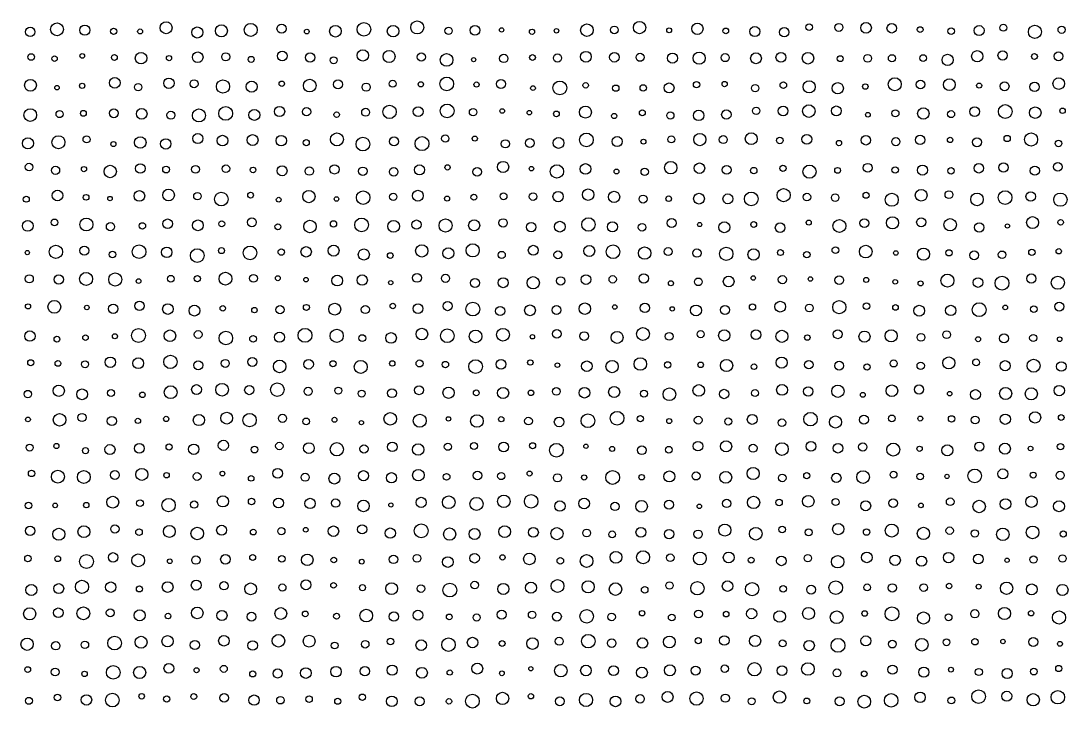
# Model space of a CAD drawing. Extents: x -295 to 305, y -195 to 205.
# Drawn here: x -70.6 to 4.5, y -144.6 to -95.4 of the extents above; entities that cross this region are included whole.
import ezdxf

# ---------------------------------------------------------------- set-up
doc = ezdxf.new("R2010")
doc.units = 0

msp = doc.modelspace()

# ---------------------------------------------------------------- linework, layer by layer
at = {"layer": 'VIA'}
for centre, radius in [((-42.1453, -95.8383), 0.467), ((-69.9109, -96.1545), 0.343), ((-67.9877, -95.973), 0.4573), ((-65.9943, -96.0365), 0.3628), ((-63.9275, -96.114), 0.2278), ((-62.0276, -96.1251), 0.1771), ((-60.1611, -95.8557), 0.4295), ((-57.9241, -96.1988), 0.3996), ((-56.1936, -96.0823), 0.4307), ((-54.0934, -96.0137), 0.4674), ((-51.8769, -95.9248), 0.3313), ((-50.07, -96.1311), 0.1684), ((-48.0167, -96.1065), 0.4182), ((-45.9733, -95.973), 0.4879), ((-43.8743, -96.104), 0.4168), ((-39.8991, -96.078), 0.2588), ((-38.0073, -96.0441), 0.351), ((-36.0911, -96.015), 0.1537), ((-33.9122, -96.1494), 0.1876), ((-32.1587, -96.0748), 0.1612), ((-29.9735, -96.0328), 0.4524), ((-28.0076, -96.0113), 0.274), ((-26.1959, -95.8494), 0.4396), ((-24.0717, -96.0415), 0.1744), ((-22.0475, -95.9311), 0.4087), ((-20.0085, -96.0865), 0.2019), ((-17.9265, -96.1322), 0.3589), ((-15.8202, -96.1763), 0.3367), ((-14.0271, -95.817), 0.2327), ((-11.8971, -95.8371), 0.2865), ((-9.9486, -95.8619), 0.3837), ((-8.1088, -95.8995), 0.337), ((-6.0686, -95.9892), 0.2068), ((-3.844, -96.1063), 0.2416), ((-1.8406, -96.0637), 0.3627), ((-0.095, -95.8563), 0.2482), ((2.1641, -96.1496), 0.4688), ((4.0835, -96.0003), 0.2592), ((-61.9617, -98.0426), 0.4142), ((-57.897, -97.9748), 0.3825), ((-55.8821, -97.9449), 0.2888), ((-51.8294, -97.8824), 0.3443), ((-46.0522, -97.8413), 0.4095), ((-44.1632, -97.9205), 0.4321), ((-30.0444, -97.9382), 0.3872), ((-27.9989, -97.9728), 0.3472), ((-21.9192, -98.0371), 0.4373), ((-16.0523, -97.981), 0.3574), ((-14.1134, -98.0453), 0.4135), ((-1.9708, -97.9005), 0.4042), ((-0.1473, -97.8469), 0.3348), ((3.8601, -97.9062), 0.3149), ((-69.8441, -97.9562), 0.2347), ((-68.1682, -98.0771), 0.1947), ((-66.1743, -97.8798), 0.1674), ((-63.8753, -97.9892), 0.2082), ((-59.951, -98.0375), 0.1872), ((-54.0598, -98.1277), 0.2186), ((-49.8346, -97.9917), 0.3351), ((-48.1446, -98.1925), 0.2538), ((-41.8499, -97.9597), 0.2915), ((-40.0432, -98.1669), 0.4564), ((-38.0994, -98.1465), 0.1525), ((-35.9382, -98.0603), 0.3004), ((-33.8762, -97.9949), 0.2082), ((-32.0863, -98.0326), 0.2919), ((-26.1591, -97.9781), 0.2894), ((-23.8339, -98.0335), 0.3597), ((-20.0529, -98.0037), 0.2866), ((-17.8432, -98.051), 0.3879), ((-11.8002, -98.0768), 0.2087), ((-9.8335, -98.0533), 0.2786), ((-8.0869, -98.0518), 0.2594), ((-5.8499, -98.0353), 0.2412), ((-4.0966, -98.1632), 0.401), ((2.1336, -97.9212), 0.2075), ((-69.8921, -99.9856), 0.4247), ((-66.1829, -100.0247), 0.1931), ((-63.8428, -99.8108), 0.3867), ((-62.1673, -100.1219), 0.2684), ((-59.9608, -99.837), 0.3733), ((-58.1582, -99.88), 0.2867), ((-56.0811, -100.075), 0.4754), ((-54.02, -100.0814), 0.3943), ((-51.8629, -99.8763), 0.1914), ((-49.8593, -100.0054), 0.4539), ((-47.828, -99.9193), 0.3259), ((-45.8073, -100.1225), 0.2912), ((-43.9084, -99.8752), 0.252), ((-41.8876, -99.9131), 0.1871), ((-40.031, -99.8848), 0.493), ((-37.8902, -99.9326), 0.1855), ((-36.1413, -99.8925), 0.3273), ((-31.9141, -100.1738), 0.4957), ((-30.0619, -99.989), 0.1948), ((-24.077, -100.1719), 0.3534), ((-22.1064, -99.9441), 0.2295), ((-20.0933, -99.8974), 0.1877), ((-15.8818, -99.9831), 0.2337), ((-14.024, -100.0979), 0.434), ((-11.9756, -100.1975), 0.4019), ((-10.0017, -100.0745), 0.1947), ((-7.8838, -99.913), 0.4668), ((-6.0428, -99.9317), 0.3129), ((-3.9684, -99.9378), 0.4204), ((-1.8348, -100.0083), 0.1828), ((-0.0122, -100.0584), 0.3202), ((2.1384, -100.097), 0.3389), ((3.874, -99.8675), 0.4139), ((-67.9882, -100.1546), 0.165), ((-33.8408, -100.1908), 0.1683), ((-27.8993, -100.1914), 0.2265), ((-25.9329, -100.1761), 0.2311), ((-17.8974, -100.1906), 0.2625), ((-40.0033, -101.826), 0.495), ((-14.0484, -101.8359), 0.4482), ((0.039, -101.8688), 0.4941), ((-69.9076, -102.1223), 0.4572), ((-67.8078, -102.0536), 0.251), ((-66.0932, -101.9969), 0.2081), ((-63.9123, -101.9902), 0.3186), ((-61.9114, -102.0311), 0.3839), ((-59.8194, -102.1332), 0.2897), ((-57.8047, -102.1514), 0.4667), ((-55.8874, -102.0017), 0.4969), ((-53.8284, -102.1096), 0.3957), ((-52.0199, -101.8636), 0.367), ((-50.0882, -101.8816), 0.2979), ((-47.927, -102.0914), 0.1998), ((-45.8475, -101.9187), 0.2836), ((-44.1287, -101.8917), 0.4787), ((-42.0781, -101.8766), 0.3536), ((-38.1406, -101.9173), 0.2654), ((-36.0497, -101.8281), 0.1659), ((-34.1068, -101.95), 0.1617), ((-32.1612, -102.0354), 0.2024), ((-30.0806, -101.9067), 0.4334), ((-28.0132, -102.1865), 0.1892), ((-25.999, -101.9546), 0.2103), ((-23.9882, -102.1497), 0.2594), ((-21.9556, -102.146), 0.374), ((-19.9707, -102.0807), 0.3374), ((-17.8251, -101.8229), 0.2624), ((-15.8958, -101.829), 0.3483), ((-12.0804, -101.8237), 0.3562), ((-9.8181, -102.0976), 0.1704), ((-7.8413, -101.9967), 0.2568), ((-5.8352, -102.0056), 0.4097), ((-3.8443, -102.056), 0.2507), ((-2.1516, -101.8746), 0.3443), ((2.1917, -101.9499), 0.4118), ((4.1485, -101.8115), 0.1962), ((-67.8849, -104.0692), 0.466), ((-65.8692, -103.8655), 0.2532), ((-57.8868, -103.8105), 0.3611), ((-56.1121, -103.9546), 0.3818), ((-53.9603, -103.9119), 0.3915), ((-51.9023, -103.957), 0.3725), ((-47.9087, -103.8648), 0.4639), ((-40.1351, -103.8075), 0.2628), ((-38.0167, -103.8079), 0.185), ((-30.0101, -103.9044), 0.4959), ((-27.8023, -104.0202), 0.3582), ((-23.9156, -103.8659), 0.2438), ((-21.8707, -103.8787), 0.4386), ((-20.1919, -103.8801), 0.2817), ((-18.1808, -103.8147), 0.4289), ((-14.1964, -103.8595), 0.3536), ((-9.9553, -103.9321), 0.3379), ((-6.0719, -103.9005), 0.3339), ((0.1779, -103.8041), 0.2237), ((1.892, -103.8725), 0.4694), ((-70.0767, -104.1518), 0.3993), ((-63.9442, -104.1994), 0.1808), ((-62.0135, -104.086), 0.4152), ((-60.1853, -104.1885), 0.3722), ((-50.105, -104.1019), 0.2171), ((-46.0436, -104.1971), 0.4931), ((-43.8094, -104.0144), 0.3239), ((-41.8029, -104.1698), 0.4997), ((-35.8193, -104.1842), 0.2953), ((-34.0689, -104.1253), 0.3173), ((-32.0079, -104.1229), 0.3879), ((-25.9176, -104.0287), 0.1782), ((-16.1309, -103.936), 0.2364), ((-11.8886, -104.1316), 0.1895), ((-7.8077, -104.0339), 0.2938), ((-3.9173, -103.9047), 0.1932), ((-1.9913, -104.0701), 0.3213), ((3.8503, -104.1514), 0.2367), ((-69.9935, -105.8535), 0.2727), ((-68.0908, -106.0884), 0.292), ((-66.0537, -105.9984), 0.1846), ((-64.1699, -106.169), 0.445), ((-62.011, -105.954), 0.3455), ((-60.1649, -106.0296), 0.2435), ((-58.0508, -106.0146), 0.2821), ((-55.8724, -105.9724), 0.2763), ((-53.9237, -106.059), 0.2022), ((-51.8426, -106.1173), 0.3566), ((-49.8869, -106.1353), 0.3051), ((-48.0795, -106.0197), 0.3288), ((-46.0472, -106.1547), 0.3043), ((-43.8343, -106.1951), 0.3081), ((-41.9813, -106.0567), 0.3591), ((-39.9705, -105.8751), 0.19), ((-37.8503, -106.1843), 0.3075), ((-35.9851, -105.838), 0.3987), ((-33.9516, -105.9634), 0.1595), ((-32.1237, -106.1653), 0.478), ((-30.0778, -105.9871), 0.3821), ((-23.9593, -105.8955), 0.4463), ((-21.8978, -105.9347), 0.3765), ((-19.9427, -106.0478), 0.3192), ((-18.008, -106.1042), 0.2343), ((-15.9077, -105.9451), 0.2195), ((-14.0056, -106.1809), 0.4701), ((-11.9868, -106.0878), 0.2074), ((-9.8251, -105.9048), 0.3215), ((-7.8584, -106.0584), 0.2278), ((-5.8972, -106.0657), 0.3635), ((-3.8533, -106.1202), 0.229), ((-1.8576, -105.9381), 0.3403), ((-0.0847, -105.8836), 0.329), ((2.1611, -106.109), 0.3283), ((3.8127, -105.8364), 0.3068), ((-27.8538, -106.1698), 0.1734), ((-25.8262, -106.1884), 0.2648), ((-29.8883, -107.8291), 0.4122), ((-15.8592, -107.8679), 0.4693), ((-70.1967, -108.1551), 0.2171), ((-67.9511, -107.8894), 0.3811), ((-65.9013, -108.0211), 0.207), ((-64.1852, -108.1103), 0.1607), ((-62.0814, -107.9217), 0.3825), ((-59.988, -107.8553), 0.4204), ((-57.9151, -107.9351), 0.2696), ((-56.2, -108.1452), 0.4905), ((-54.0984, -107.8674), 0.2064), ((-52.0823, -108.1913), 0.1721), ((-49.9199, -107.9646), 0.445), ((-47.9391, -108.1373), 0.1616), ((-46.0262, -108.0436), 0.4883), ((-43.8652, -107.9861), 0.2594), ((-42.1026, -107.9068), 0.3894), ((-40.0028, -108.1103), 0.182), ((-38.0809, -108.0107), 0.2138), ((-35.9535, -107.9452), 0.2469), ((-33.8351, -107.9633), 0.2733), ((-32.0374, -107.9686), 0.3725), ((-28.0222, -107.9914), 0.4018), ((-25.9444, -108.1479), 0.2865), ((-24.1026, -108.1232), 0.2004), ((-21.93, -108.1185), 0.3855), ((-19.8601, -108.129), 0.3522), ((-18.1855, -108.1352), 0.488), ((-14.1917, -108.0045), 0.2756), ((-12.163, -108.0446), 0.2721), ((-9.9429, -107.8739), 0.218), ((-8.1041, -108.1997), 0.4661), ((-5.9918, -107.8701), 0.4208), ((-4.0007, -107.8309), 0.2817), ((-1.9877, -108.1708), 0.4491), ((0.029, -108.0441), 0.4925), ((1.8695, -107.963), 0.3446), ((3.9927, -108.188), 0.4774), ((-68.1685, -109.8185), 0.239), ((-65.8792, -109.9689), 0.4637), ((-60.0548, -109.9184), 0.3458), ((-57.881, -110.0299), 0.3871), ((-54.0042, -109.8125), 0.3133), ((-49.8393, -110.1148), 0.4515), ((-46.1377, -110.0003), 0.4887), ((-43.8416, -110.1), 0.4254), ((-42.1995, -109.9781), 0.3328), ((-40.1126, -110.0378), 0.4703), ((-38.0623, -110.0331), 0.3958), ((-35.983, -109.8567), 0.2992), ((-29.8612, -109.9705), 0.4819), ((-23.8911, -109.8686), 0.3251), ((-14.0613, -109.8369), 0.1818), ((-11.8582, -110.0754), 0.4637), ((-10.0692, -109.8745), 0.3145), ((-8.0507, -109.8487), 0.4331), ((-5.9913, -109.8059), 0.3254), ((-3.9104, -109.9863), 0.4457), ((1.9998, -109.8336), 0.4278), ((4.0105, -109.8143), 0.1985), ((-70.083, -110.066), 0.3891), ((-64.1526, -110.1274), 0.297), ((-61.86, -110.0671), 0.2256), ((-56.1656, -109.9215), 0.2188), ((-52.1409, -110.1332), 0.2135), ((-48.1527, -109.9258), 0.2252), ((-33.9718, -110.1588), 0.3396), ((-31.9171, -110.1251), 0.3863), ((-28.1441, -110.1388), 0.3604), ((-26.0188, -110.1656), 0.2709), ((-21.8816, -109.9727), 0.1501), ((-20.1156, -110.1683), 0.3912), ((-18.0092, -109.9688), 0.208), ((-16.1143, -110.1989), 0.3419), ((-1.8308, -110.1783), 0.3362), ((0.1923, -110.0761), 0.1512), ((-70.1208, -111.9832), 0.152), ((-68.0651, -111.9254), 0.4753), ((-66.0255, -111.8444), 0.3283), ((-64.0077, -112.1141), 0.2365), ((-62.1024, -111.9191), 0.4908), ((-60.1137, -111.965), 0.374), ((-57.9237, -112.1954), 0.4922), ((-56.1879, -111.8431), 0.2174), ((-54.1374, -112.0055), 0.4861), ((-51.8971, -111.943), 0.2333), ((-50.1145, -111.9277), 0.3726), ((-48.1452, -111.8458), 0.3923), ((-45.9754, -112.1227), 0.3997), ((-41.8204, -111.8595), 0.4433), ((-39.9117, -112.03), 0.3938), ((-38.1659, -111.8234), 0.4742), ((-36.0871, -112.1531), 0.2584), ((-33.8199, -111.8204), 0.3589), ((-32.0491, -112.145), 0.2861), ((-29.808, -111.8677), 0.3932), ((-28.0997, -111.9274), 0.489), ((-25.83, -112.023), 0.4427), ((-24.1418, -111.9114), 0.2827), ((-22.0804, -112.0207), 0.2945), ((-19.9728, -112.076), 0.4767), ((-18.0147, -112.1188), 0.4077), ((-16.0883, -111.9817), 0.2137), ((-14.1958, -112.132), 0.2299), ((-12.147, -111.8057), 0.2392), ((-9.9658, -111.9115), 0.4534), ((-7.8108, -112.0093), 0.1626), ((-5.8273, -112.0958), 0.4408), ((-3.9933, -112.0033), 0.2238), ((-2.1921, -112.1784), 0.3194), ((-0.1893, -112.1431), 0.2731), ((1.9499, -111.9632), 0.2292), ((3.8763, -111.8864), 0.1916), ((-44.0831, -112.1958), 0.2058), ((-65.901, -113.876), 0.4663), ((-55.9043, -113.8555), 0.4582), ((-69.9797, -113.8628), 0.2924), ((-67.8633, -113.9153), 0.3323), ((-63.8118, -113.9151), 0.4682), ((-62.1336, -114.0299), 0.1674), ((-59.818, -113.8598), 0.24), ((-57.9203, -113.8487), 0.2267), ((-53.8954, -113.8323), 0.2822), ((-52.1467, -113.8233), 0.1786), ((-50.125, -113.927), 0.1571), ((-47.8875, -113.99), 0.3886), ((-46.0946, -113.9562), 0.3725), ((-44.0451, -114.1427), 0.1512), ((-42.1626, -113.8022), 0.3123), ((-40.1189, -113.8323), 0.2963), ((-38.0091, -114.1609), 0.3262), ((-35.9809, -114.143), 0.3598), ((-33.8265, -114.1488), 0.4413), ((-31.8549, -114.0149), 0.3024), ((-30.0444, -113.9168), 0.3479), ((-28.1231, -113.9018), 0.2632), ((-25.8912, -113.8391), 0.3357), ((-23.9449, -114.184), 0.1847), ((-21.98, -114.0808), 0.273), ((-19.8031, -114.0549), 0.3851), ((-18.0373, -113.807), 0.1587), ((-15.9497, -113.9223), 0.2984), ((-13.9392, -113.8807), 0.1606), ((-11.8726, -113.9605), 0.3161), ((-9.9297, -113.9412), 0.1821), ((-7.8556, -114.0791), 0.1658), ((-6.0299, -114.1974), 0.1814), ((-4.1107, -113.9952), 0.4693), ((-1.9136, -114.1297), 0.3471), ((-0.1946, -114.177), 0.4963), ((1.9077, -113.8455), 0.3312), ((3.81, -114.1438), 0.4697), ((-70.0688, -115.8409), 0.1838), ((-68.1813, -115.8736), 0.459), ((-63.959, -116.0145), 0.3393), ((-62.0723, -115.803), 0.3314), ((-60.0339, -116.0321), 0.3799), ((-48.0666, -116.0415), 0.4278), ((-43.901, -115.814), 0.1955), ((-42.0863, -116.0019), 0.3514), ((-39.9641, -115.8204), 0.3292), ((-38.1566, -116.034), 0.4932), ((-30.1203, -116.0063), 0.4128), ((-25.8127, -115.9524), 0.3336), ((-18.0928, -115.8821), 0.223), ((-16.1065, -115.8616), 0.3855), ((-14.0169, -115.9538), 0.2763), ((-11.8672, -115.8942), 0.4716), ((-9.9184, -115.8193), 0.2374), ((-1.8299, -116.0791), 0.4957), ((3.9135, -115.8565), 0.3186), ((-65.8468, -115.9197), 0.1616), ((-58.127, -116.1461), 0.3912), ((-56.0966, -115.9809), 0.1932), ((-53.8244, -116.1084), 0.1932), ((-51.9902, -116.0791), 0.289), ((-50.0935, -115.9193), 0.2177), ((-45.8721, -116.0679), 0.2901), ((-36.1931, -116.173), 0.328), ((-34.0555, -116.1226), 0.386), ((-32.1561, -116.1013), 0.3176), ((-27.9749, -115.8894), 0.1613), ((-23.848, -116.0207), 0.1572), ((-22.1471, -116.1332), 0.3897), ((-20.0689, -116.0955), 0.3264), ((-7.8368, -115.9166), 0.2006), ((-6.1359, -116.1526), 0.3878), ((-3.8716, -116.133), 0.3714), ((0.0411, -115.9191), 0.1666), ((2.087, -116.0352), 0.2333), ((-69.9307, -117.9681), 0.3691), ((-65.9453, -118.0866), 0.1966), ((-63.8347, -117.986), 0.18), ((-62.1418, -117.9351), 0.4986), ((-59.8862, -117.9522), 0.4191), ((-57.8623, -117.8577), 0.2843), ((-55.8732, -118.1139), 0.4852), ((-53.9261, -118.1755), 0.2377), ((-52.0236, -118.0556), 0.36), ((-50.1975, -117.9184), 0.4975), ((-47.9229, -117.9559), 0.475), ((-46.0896, -118.1188), 0.2461), ((-44.0217, -118.1061), 0.3818), ((-41.8116, -117.8259), 0.4153), ((-39.9876, -117.9498), 0.4904), ((-37.9612, -117.9957), 0.4497), ((-35.9937, -117.8744), 0.4557), ((-33.8786, -118.023), 0.1559), ((-32.1346, -117.809), 0.3089), ((-30.1667, -117.9682), 0.3099), ((-27.8049, -118.0661), 0.4272), ((-25.9507, -117.8208), 0.4601), ((-24.0689, -117.9935), 0.279), ((-21.8098, -117.8323), 0.2553), ((-20.121, -117.923), 0.4048), ((-17.8471, -117.876), 0.3498), ((-15.9815, -117.9899), 0.4327), ((-14.157, -118.0765), 0.1959), ((-11.9765, -117.8352), 0.3221), ((-10.0601, -118.0063), 0.3987), ((-8.1454, -117.9569), 0.4348), ((-6.0102, -118.0634), 0.2783), ((-4.1598, -117.8703), 0.2779), ((-0.049, -118.1346), 0.3143), ((2.0454, -118.108), 0.2557), ((-67.9957, -118.1921), 0.2068), ((-1.9107, -118.1964), 0.1759), ((3.9373, -118.1994), 0.1622), ((-59.854, -119.8249), 0.4785), ((-69.8701, -119.8809), 0.2171), ((-67.9241, -119.9284), 0.2061), ((-65.976, -119.9924), 0.2465), ((-64.1627, -119.8508), 0.3754), ((-62.16, -119.9203), 0.3874), ((-57.8577, -120.0657), 0.3259), ((-55.9185, -119.9314), 0.2878), ((-53.9725, -119.825), 0.3197), ((-52.0161, -120.1486), 0.4496), ((-49.9402, -119.9929), 0.3437), ((-48.1918, -119.955), 0.2195), ((-46.1991, -120.1802), 0.4635), ((-43.9356, -119.9354), 0.1935), ((-41.981, -119.937), 0.2509), ((-40.1273, -120.0163), 0.2323), ((-37.9622, -120.162), 0.4912), ((-36.13, -119.9949), 0.3516), ((-34.0324, -119.8665), 0.1938), ((-32.0884, -120.0591), 0.1664), ((-29.9796, -120.1362), 0.3782), ((-28.169, -120.1581), 0.4409), ((-26.1383, -119.9783), 0.448), ((-24.1818, -120.0338), 0.2271), ((-21.8138, -120.0333), 0.1974), ((-19.9552, -120.0847), 0.4389), ((-17.9829, -120.1684), 0.2029), ((-15.9991, -119.8706), 0.3978), ((-14.0543, -120.0233), 0.3013), ((-11.8733, -120.0938), 0.3145), ((-9.8747, -120.1963), 0.2227), ((-7.9651, -119.9304), 0.2556), ((-6.0279, -120.099), 0.2636), ((-4.0071, -119.9001), 0.4323), ((-2.0504, -119.8568), 0.2477), ((0.0265, -120.0983), 0.3638), ((2.0729, -120.0956), 0.4648), ((4.0613, -120.1525), 0.3421), ((-67.8675, -121.8942), 0.4057), ((-59.8381, -121.9977), 0.4586), ((-57.9802, -121.8054), 0.3513), ((-56.1435, -121.8202), 0.4569), ((-54.1931, -121.8406), 0.333), ((-52.1835, -121.814), 0.4839), ((-49.9718, -121.9349), 0.2909), ((-47.8072, -121.8847), 0.2431), ((-42.016, -121.855), 0.3186), ((-39.8923, -122.0325), 0.4074), ((-35.9847, -122.0517), 0.3996), ((-32.1632, -121.9419), 0.2766), ((-30.1482, -122.0357), 0.381), ((-28.0172, -121.9847), 0.3971), ((-24.0503, -122.1465), 0.454), ((-21.946, -121.8708), 0.4174), ((-15.9745, -121.8319), 0.3874), ((-14.0977, -121.9417), 0.3315), ((-11.9657, -121.9309), 0.4385), ((-8.0973, -121.8925), 0.4192), ((-6.1468, -121.8051), 0.327), ((0.0654, -122.0926), 0.4348), ((1.9057, -122.1098), 0.4348), ((3.9116, -121.8797), 0.3743), ((-70.0782, -122.1307), 0.2656), ((-66.1899, -122.1484), 0.3846), ((-64.1149, -122.0565), 0.2534), ((-61.8613, -122.1851), 0.198), ((-46.1273, -122.0982), 0.2447), ((-43.9596, -122.0693), 0.316), ((-37.9109, -122.0453), 0.2095), ((-33.9913, -122.0448), 0.1986), ((-25.8797, -122.1001), 0.2568), ((-20.1296, -122.1254), 0.3351), ((-17.9096, -122.0564), 0.2466), ((-10.1816, -122.1875), 0.174), ((-3.9489, -122.1033), 0.165), ((-2.0991, -122.1663), 0.355), ((-70.071, -123.9494), 0.1692), ((-67.8049, -123.9765), 0.4498), ((-66.1919, -123.8119), 0.2913), ((-64.0486, -124.0628), 0.3335), ((-62.1847, -124.0544), 0.1888), ((-60.1535, -123.9158), 0.1899), ((-57.8121, -123.9927), 0.4023), ((-55.814, -123.8583), 0.4226), ((-54.1703, -123.9986), 0.479), ((-51.8132, -123.8747), 0.2917), ((-50.1157, -124.0904), 0.2419), ((-48.0818, -123.9751), 0.178), ((-44.0774, -123.9054), 0.4529), ((-41.9642, -124.0387), 0.4672), ((-39.9056, -123.91), 0.1583), ((-37.8641, -124.0625), 0.4512), ((-36.1176, -123.9335), 0.1873), ((-34.1641, -124.0697), 0.2766), ((-31.9664, -124.127), 0.3455), ((-29.9039, -124.0455), 0.4887), ((-27.8037, -123.8628), 0.4903), ((-26.1352, -123.8967), 0.2234), ((-24.0715, -124.0657), 0.18), ((-21.9878, -124.0028), 0.281), ((-19.8335, -124.0979), 0.2515), ((-18.1128, -123.9498), 0.3547), ((-15.9802, -124.1893), 0.2722), ((-13.9322, -123.9267), 0.4846), ((-12.1425, -124.1369), 0.4338), ((-10.0984, -123.9672), 0.316), ((-8.0958, -123.8752), 0.2427), ((-6.0575, -123.8856), 0.1769), ((-3.8075, -123.9137), 0.2341), ((-2.1222, -123.9863), 0.2802), ((0.042, -123.9356), 0.3661), ((2.1797, -123.8069), 0.4041), ((4.053, -123.8126), 0.2052), ((-46.1512, -124.1782), 0.1518), ((-56.054, -125.8082), 0.3669), ((-69.9494, -125.9682), 0.2481), ((-68.0345, -125.8555), 0.1839), ((-65.9443, -126.1857), 0.2193), ((-64.1908, -126.1115), 0.3629), ((-62.0821, -126.0238), 0.3505), ((-59.9479, -125.928), 0.217), ((-58.1796, -126.0886), 0.3762), ((-53.8173, -126.1113), 0.2424), ((-52.0376, -125.8528), 0.2656), ((-49.9184, -126.0064), 0.3842), ((-47.9128, -126.0886), 0.476), ((-45.965, -126.064), 0.296), ((-43.9322, -125.9155), 0.3404), ((-42.0795, -126.1122), 0.411), ((-39.9463, -125.9077), 0.2567), ((-38.0724, -125.8549), 0.256), ((-35.9442, -125.9246), 0.356), ((-33.8662, -125.835), 0.2141), ((-32.1578, -126.1583), 0.4886), ((-30.0477, -125.8753), 0.1538), ((-28.164, -126.0661), 0.1788), ((-26.0285, -126.1603), 0.3133), ((-24.0976, -126.1224), 0.2434), ((-22.0088, -125.8663), 0.3455), ((-19.9872, -125.8794), 0.3992), ((-18.0522, -126.0115), 0.286), ((-15.9813, -126.0736), 0.4513), ((-13.8997, -125.8811), 0.349), ((-11.957, -126.0157), 0.3431), ((-10.1842, -125.924), 0.2957), ((-7.9914, -126.1164), 0.4679), ((-6.1058, -126.0545), 0.1884), ((-4.1164, -126.1639), 0.3963), ((-1.8269, -125.8925), 0.3247), ((0.014, -126.0505), 0.3949), ((1.8537, -126.0339), 0.168), ((4.0015, -125.9021), 0.2278), ((-69.812, -127.8211), 0.2304), ((-67.9289, -128.0548), 0.4658), ((-66.0635, -128.0817), 0.4623), ((-63.8352, -127.9368), 0.315), ((-61.9049, -127.8901), 0.4304), ((-56.1218, -127.8343), 0.1685), ((-52.1527, -127.8192), 0.3488), ((-46.0059, -127.983), 0.3628), ((-42.065, -127.9482), 0.4142), ((-37.8283, -127.9674), 0.3083), ((-34.0821, -127.8299), 0.1804), ((-28.1277, -128.1093), 0.4964), ((-24.0593, -128.0402), 0.3933), ((-20.0112, -128.1005), 0.4257), ((-18.0476, -127.8298), 0.4378), ((-10.1639, -128.0842), 0.4565), ((-7.9719, -127.9119), 0.2415), ((-2.1548, -127.9976), 0.491), ((-0.1262, -127.8551), 0.361), ((3.977, -127.9611), 0.2924), ((-60.1323, -127.9503), 0.1945), ((-57.9363, -128.0422), 0.2816), ((-54.0611, -128.1758), 0.1998), ((-50.1854, -128.0964), 0.2886), ((-48.0891, -128.1907), 0.3906), ((-43.9917, -128.1343), 0.3683), ((-40.0368, -128.0704), 0.2382), ((-36.1197, -128.011), 0.2564), ((-32.0803, -128.1338), 0.2936), ((-30.1679, -128.1105), 0.1897), ((-26.047, -128.0917), 0.1947), ((-22.1415, -128.0051), 0.2876), ((-15.9611, -128.1489), 0.2709), ((-14.1999, -127.9857), 0.2197), ((-12.0794, -128.1385), 0.337), ((-6.0643, -128.0424), 0.2411), ((-4.1385, -128.0379), 0.1535), ((2.0433, -127.9409), 0.213), ((-70.032, -130.1283), 0.236), ((-68.1236, -130.1175), 0.1645), ((-65.8858, -130.0943), 0.191), ((-63.9898, -129.8853), 0.4252), ((-62.0335, -129.9567), 0.2436), ((-59.9816, -130.0969), 0.4797), ((-58.1484, -130.0585), 0.2603), ((-56.0895, -129.8272), 0.4018), ((-54.0273, -129.8296), 0.2334), ((-52.0981, -129.9402), 0.3558), ((-49.8322, -129.9741), 0.3714), ((-48.0032, -129.9502), 0.2952), ((-45.996, -130.1529), 0.4131), ((-44.0371, -130.0905), 0.1502), ((-41.8682, -129.8973), 0.3654), ((-39.8867, -129.8871), 0.4531), ((-37.8947, -130.0103), 0.4682), ((-35.935, -129.8273), 0.447), ((-33.9746, -129.8234), 0.4876), ((-31.9082, -130.1632), 0.3769), ((-30.1737, -129.9764), 0.3847), ((-27.959, -130.1894), 0.3019), ((-26.0502, -130.1848), 0.4202), ((-24.0815, -130.0658), 0.3301), ((-19.9454, -129.9734), 0.2962), ((-18.0113, -129.9026), 0.4408), ((-16.1856, -129.9098), 0.2303), ((-14.0923, -129.8185), 0.4163), ((-12.1376, -129.8771), 0.252), ((-9.9732, -130.1396), 0.3583), ((-8.0055, -129.9506), 0.3144), ((-6.0076, -130.1119), 0.1678), ((-3.9121, -129.8551), 0.2753), ((-1.8323, -130.1937), 0.4468), ((0.0586, -130.0165), 0.3825), ((1.9261, -129.8481), 0.4128), ((3.8962, -130.1744), 0.3943), ((-21.9063, -130.1835), 0.1628), ((-41.8592, -131.9349), 0.4963), ((-20.0786, -131.8844), 0.4346), ((-11.9407, -131.8114), 0.4071), ((-8.1089, -131.9207), 0.468), ((-69.9205, -131.939), 0.3317), ((-67.8564, -132.1868), 0.4301), ((-66.0604, -132.0033), 0.4251), ((-63.835, -131.8071), 0.2988), ((-62.1048, -132.0328), 0.2368), ((-59.929, -131.9838), 0.4274), ((-57.9282, -132.1323), 0.449), ((-56.1787, -131.8938), 0.3578), ((-53.9094, -132.0261), 0.2074), ((-51.8934, -131.9598), 0.258), ((-50.1479, -131.8652), 0.1675), ((-48.1559, -131.9656), 0.3776), ((-46.0951, -131.8333), 0.3314), ((-44.0765, -132.1004), 0.3692), ((-39.8214, -132.1694), 0.4383), ((-38.0355, -132.1668), 0.3949), ((-35.8728, -131.9974), 0.4254), ((-33.8127, -132.0463), 0.3573), ((-32.1226, -132.1413), 0.4352), ((-29.9904, -132.0966), 0.2789), ((-28.1598, -132.1908), 0.2443), ((-26.101, -132.0436), 0.3516), ((-24.0782, -132.1684), 0.3373), ((-22.0016, -132.1839), 0.3018), ((-17.857, -132.1439), 0.4525), ((-15.9657, -131.8385), 0.2322), ((-14.062, -132.0477), 0.254), ((-9.9137, -132.029), 0.2272), ((-5.8304, -132.1268), 0.44), ((-3.9486, -131.9269), 0.2658), ((-2.1479, -132.1259), 0.2667), ((-0.1327, -132.1921), 0.4462), ((1.9976, -132.0558), 0.4559), ((4.1967, -132.1616), 0.2221), ((-70.0723, -133.9237), 0.2331), ((-65.878, -134.1402), 0.4981), ((-63.9619, -133.8434), 0.3413), ((-62.1654, -134.0548), 0.4571), ((-55.9069, -133.9793), 0.3438), ((-53.9507, -133.8465), 0.2132), ((-51.8557, -133.945), 0.2363), ((-50.0321, -134.0185), 0.4133), ((-43.8451, -133.9839), 0.3032), ((-42.1663, -133.9074), 0.2778), ((-38.0321, -133.9011), 0.3448), ((-36.03, -133.8459), 0.1897), ((-34.0987, -133.9574), 0.4141), ((-29.9945, -134.1024), 0.4557), ((-27.8892, -133.8376), 0.4272), ((-25.9423, -133.8372), 0.467), ((-23.9965, -133.8723), 0.2739), ((-21.8677, -133.9212), 0.4593), ((-19.8008, -133.8473), 0.3874), ((-14.1227, -133.8991), 0.2628), ((-11.9837, -134.1552), 0.445), ((-9.8881, -133.8445), 0.3804), ((-7.8637, -134.0496), 0.3775), ((-4.0258, -133.8581), 0.3708), ((-1.8909, -133.9629), 0.3466), ((4.145, -133.9231), 0.2718), ((-67.9344, -133.9398), 0.2055), ((-59.8971, -134.123), 0.1659), ((-58.0243, -134.0384), 0.2963), ((-48.1309, -134.0301), 0.2024), ((-46.1269, -134.1503), 0.1712), ((-39.9524, -134.1767), 0.3846), ((-31.8805, -134.0979), 0.2355), ((-18.1879, -134.0379), 0.2093), ((-16.0218, -134.0975), 0.3415), ((-5.9613, -134.1153), 0.3666), ((0.1686, -134.0471), 0.1572), ((2.0684, -134.0003), 0.2586), ((-69.8285, -136.1852), 0.3984), ((-67.8629, -136.0786), 0.3523), ((-66.1958, -135.959), 0.4728), ((-64.1331, -135.9791), 0.3748), ((-62.0795, -136.1072), 0.2148), ((-60.0501, -135.97), 0.3841), ((-57.9989, -135.8303), 0.3573), ((-56.009, -135.8791), 0.3012), ((-54.097, -136.1004), 0.4224), ((-51.8197, -136.0057), 0.2571), ((-50.128, -135.8059), 0.3585), ((-48.1511, -135.8472), 0.2027), ((-46.0719, -136.0138), 0.217), ((-43.9854, -136.0812), 0.4235), ((-41.8831, -136.0825), 0.2723), ((-39.8071, -136.1862), 0.4966), ((-38.0156, -135.8296), 0.2734), ((-35.9726, -136.104), 0.3989), ((-33.9848, -136.0149), 0.3978), ((-32.0824, -135.8932), 0.457), ((-29.8874, -135.9547), 0.4381), ((-27.9222, -136.1184), 0.4509), ((-25.8291, -136.1691), 0.2376), ((-24.0508, -135.8544), 0.2618), ((-22.0503, -136.0579), 0.4787), ((-19.8862, -135.9035), 0.3762), ((-18.1227, -136.121), 0.4751), ((-15.8969, -136.0921), 0.2337), ((-13.8864, -136.1535), 0.3213), ((-12.122, -136.0136), 0.488), ((-9.866, -135.9928), 0.2443), ((-8.0592, -136.0311), 0.2943), ((-5.8075, -136.008), 0.2774), ((-3.989, -135.8965), 0.1939), ((-1.8694, -135.9406), 0.1787), ((0.134, -136.056), 0.4468), ((1.9398, -136.1363), 0.3884), ((4.1454, -136.1755), 0.3989), ((-69.9476, -137.8898), 0.4373), ((-66.0965, -137.8553), 0.4615), ((-57.9269, -137.8291), 0.4175), ((-51.9321, -137.868), 0.4219), ((-14.0759, -137.8662), 0.428), ((-8.0877, -137.8926), 0.496), ((-0.0178, -137.8654), 0.4393), ((-67.8956, -137.8135), 0.3413), ((-64.1679, -137.8179), 0.2833), ((-62.0579, -138.001), 0.4006), ((-60.0206, -138.049), 0.2011), ((-56.1552, -138.0154), 0.363), ((-54.034, -138.098), 0.3178), ((-50.1811, -137.8962), 0.2077), ((-47.934, -138.0609), 0.2112), ((-45.8033, -138.0192), 0.4523), ((-43.818, -138.0838), 0.3383), ((-42.0946, -137.987), 0.3523), ((-39.8474, -138.113), 0.2088), ((-37.8805, -138.1587), 0.2558), ((-36.0841, -137.9487), 0.3257), ((-33.9081, -137.9662), 0.2662), ((-32.1297, -138.0857), 0.3225), ((-29.9888, -138.0681), 0.4824), ((-28.1981, -138.1136), 0.2698), ((-26.012, -137.8499), 0.1953), ((-23.8884, -138.1569), 0.2386), ((-21.9682, -137.9014), 0.2799), ((-19.9832, -137.9102), 0.2009), ((-18.1545, -137.8814), 0.3677), ((-16.1452, -138.0804), 0.4156), ((-12.0536, -138.1345), 0.4573), ((-10.0475, -137.8685), 0.1991), ((-5.8302, -138.1901), 0.4338), ((-4.0259, -138.1394), 0.2432), ((-2.1439, -137.886), 0.2976), ((1.89, -137.8503), 0.1879), ((3.8956, -138.1526), 0.4694), ((-70.1365, -140.0742), 0.4395), ((-63.8537, -139.9865), 0.4918), ((-61.9627, -139.933), 0.4307), ((-60.0586, -139.8608), 0.4039), ((-56.013, -139.8222), 0.3797), ((-52.1021, -139.8241), 0.4513), ((-49.8994, -139.8501), 0.4259), ((-44.0593, -139.8754), 0.2384), ((-39.9048, -140.103), 0.4843), ((-38.1803, -139.949), 0.3765), ((-33.8746, -140.0246), 0.4152), ((-31.96, -139.8563), 0.2868), ((-29.8748, -139.8513), 0.4839), ((-28.1962, -139.9967), 0.3073), ((-25.9836, -139.9853), 0.3742), ((-24.0547, -139.9055), 0.4241), ((-21.9872, -139.8188), 0.2214), ((-20.1135, -139.8052), 0.3433), ((-17.9096, -139.8376), 0.4062), ((-11.962, -140.1538), 0.4983), ((-9.9596, -139.8342), 0.3579), ((-5.9497, -140.107), 0.4497), ((-4.1765, -139.9332), 0.242), ((-2.1383, -139.8981), 0.2265), ((-0.1286, -139.8752), 0.1593), ((2.0464, -139.9083), 0.3231), ((-68.0789, -140.1834), 0.298), ((-65.9871, -140.1155), 0.2689), ((-58.0953, -140.1274), 0.3331), ((-53.9538, -140.1601), 0.344), ((-48.074, -140.1601), 0.2442), ((-45.88, -140.077), 0.2719), ((-41.8584, -140.1364), 0.3811), ((-36.0542, -140.0188), 0.2071), ((-15.9316, -140.0149), 0.2481), ((-14.0295, -140.1678), 0.3723), ((-8.0583, -140.0636), 0.2761), ((3.9623, -140.0442), 0.1762), ((-70.0912, -141.8894), 0.2063), ((-68.124, -142.0636), 0.2798), ((-63.9556, -142.0901), 0.4883), ((-62.0596, -142.0998), 0.4367), ((-59.9643, -141.8052), 0.3518), ((-57.9739, -141.9331), 0.1782), ((-56.0224, -141.8371), 0.2498), ((-52.1634, -142.1678), 0.3259), ((-50.136, -142.1385), 0.3838), ((-47.9714, -142.0382), 0.3793), ((-45.9014, -142.0081), 0.3371), ((-43.9461, -141.9334), 0.3606), ((-41.8058, -142.1202), 0.3894), ((-39.8115, -142.1019), 0.1903), ((-37.8356, -141.8207), 0.3885), ((-33.9971, -141.8302), 0.1502), ((-31.8469, -141.9693), 0.4505), ((-30.0437, -141.9574), 0.3831), ((-28.0602, -141.9682), 0.3541), ((-26.0275, -142.1061), 0.3927), ((-24.0211, -141.9412), 0.3945), ((-22.1776, -141.9567), 0.3229), ((-20.0846, -141.8249), 0.2658), ((-17.9522, -141.868), 0.4776), ((-15.9763, -141.9646), 0.3443), ((-14.118, -141.8457), 0.4509), ((-12.0325, -142.1297), 0.2844), ((-8.0505, -141.8947), 0.332), ((-5.8037, -142.0739), 0.3658), ((-3.8566, -141.8978), 0.1774), ((-1.8557, -142.0637), 0.2554), ((0.1738, -142.1679), 0.3682), ((2.0895, -142.0302), 0.2457), ((3.8782, -141.8109), 0.2217), ((-66.0126, -142.1987), 0.1952), ((-53.945, -142.1995), 0.2212), ((-36.0722, -142.1566), 0.1693), ((-10.0792, -142.193), 0.2053), ((-24.1852, -143.8501), 0.3906), ((-16.1575, -143.8624), 0.4459), ((-1.8797, -143.8295), 0.4895), ((0.1474, -143.802), 0.3612), ((3.812, -143.873), 0.4845), ((-70.0006, -144.1305), 0.2501), ((-67.9533, -143.8907), 0.233), ((-65.8745, -144.0648), 0.3752), ((-64.0166, -144.0782), 0.4876), ((-61.9151, -143.8018), 0.198), ((-60.1212, -144.0003), 0.2266), ((-58.1773, -143.8221), 0.2098), ((-55.9997, -143.9146), 0.3041), ((-53.8545, -144.0822), 0.3705), ((-51.9628, -144.0889), 0.2662), ((-49.9074, -144.0106), 0.2355), ((-47.8487, -144.1602), 0.2149), ((-46.081, -143.8692), 0.2264), ((-43.968, -144.1663), 0.3807), ((-41.9666, -144.1693), 0.3268), ((-39.868, -144.1698), 0.1948), ((-38.1848, -144.1524), 0.493), ((-36.0266, -143.9551), 0.4408), ((-33.9874, -143.8026), 0.1913), ((-31.9167, -144.164), 0.3191), ((-30.0344, -144.0685), 0.4724), ((-27.9249, -144.1695), 0.385), ((-26.1613, -143.9834), 0.306), ((-22.1126, -143.9661), 0.4783), ((-20.0418, -143.9395), 0.2882), ((-18.1525, -144.1619), 0.2438), ((-14.1999, -144.1401), 0.2079), ((-11.8489, -144.1637), 0.3218), ((-10.0776, -144.1898), 0.4583), ((-8.1445, -144.0983), 0.4844), ((-6.0749, -143.8791), 0.3746), ((-3.8269, -144.1005), 0.2428), ((2.0461, -144.0573), 0.4431)]:
    msp.add_circle(centre, radius, dxfattribs=at)

doc.saveas('drawing.dxf')
